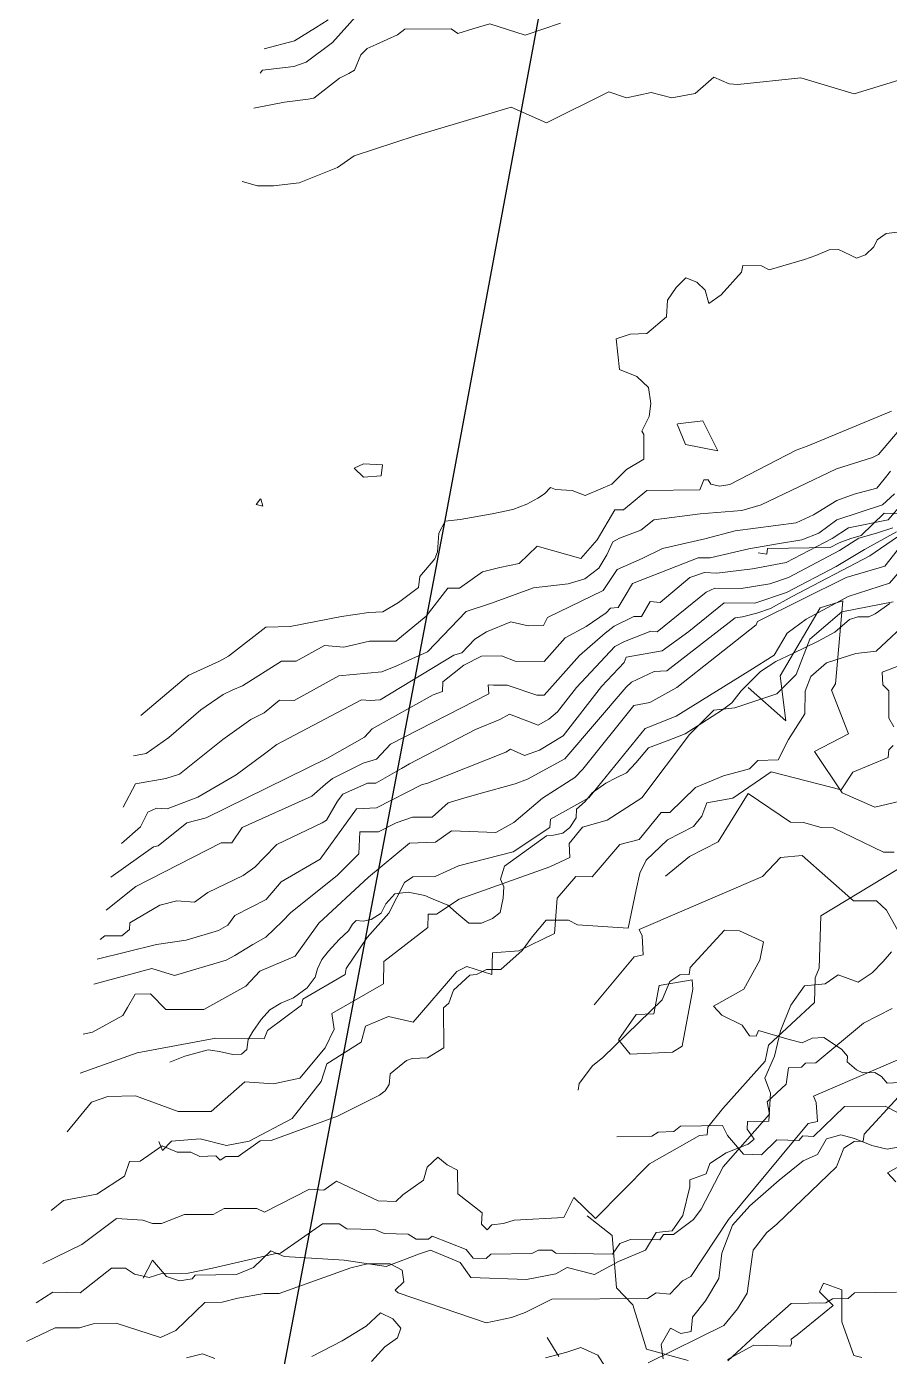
# Model space of a CAD drawing. Header units: metres. Extents: x 683 to 917, y -108 to 80.
# Drawn here: x 692.8 to 719.66, y 1.38 to 42.76 of the extents above; entities that cross this region are included whole.
import ezdxf

# ---------------------------------------------------------------- set-up
doc = ezdxf.new("R2010")
doc.units = ezdxf.units.M
doc.layers.add('Cadastre with houses', color=6, linetype='Continuous')
doc.layers.add('Landslide2025', color=21, linetype='Continuous')
doc.layers.add('Landslide 2022', color=120, linetype='Continuous', true_color=0x00ffbe)

msp = doc.modelspace()

# ---------------------------------------------------------------- linework, layer by layer
at = {"lineweight": 0}
for points, elevation in [([(703.133, 43.169), (702.326, 42.271), (701.504, 41.662), (701.123, 41.525), (700.149, 41.403), (700.073, 41.312)], 46), ([(699.875, 40.229), (700.834, 40.412), (701.565, 40.503), (701.748, 40.537), (702.547, 41.154), (702.832, 41.302), (703.015, 41.405), (703.209, 41.884), (703.403, 42.079), (703.688, 42.204), (704.031, 42.364), (704.351, 42.512), (704.579, 42.684), (706.017, 42.695), (706.223, 42.547), (706.691, 42.695), (707.228, 42.855), (708.324, 42.501), (709.42, 42.866)], 45.5), ([(700.195, 42.073), (701.139, 42.316), (701.793, 42.727), (702.189, 42.971)], 46.5), ([(720.094, 41.142), (718.565, 40.674), (716.909, 41.165), (714.945, 40.96), (714.671, 40.983), (714.192, 41.188), (713.621, 40.686), (712.89, 40.549), (712.251, 40.709), (711.475, 40.549), (710.927, 40.731), (708.986, 39.772), (707.89, 40.252), (704.899, 39.361), (703.003, 38.745), (702.478, 38.379), (701.291, 37.9), (700.492, 37.809), (699.989, 37.809), (699.51, 37.946)], 45), ([(696.362, 21.321), (697.711, 22.465), (697.852, 22.58), (698.469, 22.863), (698.803, 23.017), (699.085, 23.171), (700.254, 24.07), (701.012, 24.096), (702.605, 24.404), (703.452, 24.532), (703.889, 24.545), (704.377, 24.841), (705.006, 25.303), (705.045, 25.65), (705.507, 26.202), (705.597, 26.42), (705.636, 26.998), (705.828, 27.371), (706.304, 27.422), (707.293, 27.602), (707.935, 27.73), (708.371, 27.897), (708.718, 28.09), (708.924, 28.219), (709.116, 28.424), (709.271, 28.36), (709.784, 28.321), (710.195, 28.167), (710.683, 28.373), (711.017, 28.527), (711.48, 28.976), (712.019, 29.297), (712.019, 30.068), (711.955, 30.171), (712.186, 30.633), (712.237, 31.031), (712.16, 31.532), (711.801, 31.879), (711.261, 32.097), (711.159, 33.048), (711.595, 33.189), (712.109, 33.215), (712.719, 33.735), (712.758, 34.249), (713.027, 34.647), (713.323, 34.942), (713.67, 34.814), (713.926, 34.557), (714.042, 34.146), (714.427, 34.416), (715.057, 35.122), (715.095, 35.328), (715.686, 35.315), (715.917, 35.199), (717.022, 35.52), (717.369, 35.636), (717.792, 35.816), (718.075, 35.829), (718.435, 35.662), (718.64, 35.559), (718.923, 35.662), (719.18, 35.906), (719.282, 36.124), (719.565, 36.329), (720.181, 36.394)], 44.5), ([(695.804, 18.473), (696.189, 19.193), (697.14, 19.36), (697.563, 19.501), (698.912, 20.58), (699.785, 21.196), (700.196, 21.402), (700.672, 21.8), (701.134, 21.787), (702.521, 22.558), (703.857, 22.686), (704.345, 22.879), (704.705, 23.046), (705.283, 23.303), (706.49, 24.561), (707.273, 24.818), (708.583, 25.293), (709.662, 25.422), (710.176, 25.576), (710.613, 25.91), (710.87, 26.321), (711.049, 26.732), (711.255, 26.847), (711.923, 27.092), (712.334, 27.413), (713.772, 27.599), (715.07, 27.702), (715.673, 27.881), (718.011, 28.999), (719.141, 29.358), (719.321, 29.448), (720.438, 30.758)], 43.5), ([(719.732, 30.8), (717.099, 29.708), (716.765, 29.58), (714.697, 28.514), (714.376, 28.463), (714.106, 28.527), (714.016, 28.655), (713.888, 28.655), (713.759, 28.347), (712.115, 28.321), (711.383, 27.724), (711.114, 27.724), (710.561, 26.786), (710.06, 26.208), (708.699, 26.594), (708.134, 26.054), (707.53, 25.926), (706.991, 25.797), (706.284, 25.284), (705.912, 25.284), (705.244, 24.41), (704.294, 23.64), (703.478, 23.633), (702.682, 23.453), (702.078, 23.505), (701.192, 23.017), (700.742, 23.017), (699.522, 22.246), (699.227, 22.118), (698.918, 21.976), (698.231, 21.495), (697.229, 20.634), (696.529, 20.14), (696.125, 20.069)], 44), ([(713.058, 30.389), (713.312, 29.76), (714.326, 29.557), (713.854, 30.491), (713.068, 30.399)], 44.1), ([(703.004, 29.018), (703.29, 28.745), (703.838, 28.786), (703.879, 29.12), (703.29, 29.151), (703.004, 29.019)], 44.6), ([(719.693, 28.928), (719.501, 28.684), (719.27, 28.402), (718.563, 28.209), (718.024, 28.016), (717.304, 27.567), (716.765, 27.323), (714.864, 27.066), (713.914, 26.822), (712.604, 26.526), (711.961, 26.205), (711.191, 25.871), (710.754, 25.216), (709.02, 24.369), (708.892, 24.125), (708.416, 24.112), (707.877, 24.24), (707.119, 23.932), (706.76, 23.701), (706.349, 23.277), (706.105, 23.2), (703.805, 21.813), (703.497, 21.787), (703.228, 21.813), (700.595, 20.426), (700.209, 20.13), (699.323, 19.475), (698.128, 18.782), (697.178, 18.422), (696.844, 18.435), (696.574, 18.319), (696.343, 17.857), (695.752, 17.343)], 43), ([(695.425, 16.287), (696.748, 17.237), (696.902, 17.263), (697.788, 17.982), (698.392, 18.136), (702.168, 19.998), (703.324, 20.654), (703.555, 20.91), (705.456, 21.964), (705.751, 22.066), (705.764, 22.375), (706.419, 22.888), (706.959, 23.171), (707.588, 23.184), (708.012, 23.017), (708.911, 23.004), (709.566, 23.736), (710.227, 24.096), (710.844, 24.52), (710.985, 24.661), (711.216, 24.686), (711.409, 24.995), (711.666, 25.431), (713.708, 26.228), (714.081, 26.228), (715.288, 26.51), (716.174, 26.664), (716.932, 26.793), (717.471, 26.998), (718.024, 27.409), (719.449, 27.885), (719.822, 28.219)], 42.5), ([(720.092, 27.955), (719.62, 27.416), (718.386, 27.165), (717.876, 26.828), (716.45, 26.086), (715.4, 25.884), (714.293, 25.749), (713.907, 25.769), (713.454, 25.614), (712.53, 24.844), (712.212, 24.873), (711.942, 24.401), (711.711, 24.401), (711.094, 24.102), (710.815, 23.89), (710.016, 23.187), (708.917, 21.954), (708.686, 21.954), (707.761, 22.272), (707.338, 22.272), (707.171, 22.278), (707.196, 21.996), (704.127, 20.429), (703.69, 19.966), (703.279, 19.838), (702.328, 19.363), (702.11, 19.183), (701.686, 18.81), (699.516, 17.834), (699.195, 17.359), (698.861, 17.359), (696.202, 15.998), (695.277, 15.266)], 42), ([(700.088, 28.07), (699.951, 27.887), (700.159, 27.842), (700.09, 28.069)], 44.6), ([(694.994, 13.742), (696.847, 14.193), (697.773, 14.327), (698.773, 14.632), (699.066, 14.803), (699.285, 15.096), (700.26, 15.595), (700.724, 16.144), (701.943, 16.851), (703.077, 18.424), (703.698, 18.448), (705.113, 19.18), (705.259, 19.204), (707.722, 20.179), (707.868, 20.277), (708.307, 20.082), (708.77, 20.24), (709.502, 20.692), (710.697, 22.228), (711.404, 22.971), (711.465, 23.142), (712.592, 23.331), (713.421, 23.941), (714.519, 24.831), (715.47, 24.818), (716.457, 25.148), (718.005, 25.964), (718.891, 26.488), (719.88, 27.04)], 41), ([(695.093, 14.354), (695.234, 14.462), (695.765, 14.462), (696.004, 14.668), (696.014, 14.874), (696.946, 15.416), (697.477, 15.557), (698.03, 15.513), (698.442, 15.817), (699.547, 16.348), (699.905, 16.608), (700.187, 16.89), (700.588, 17.312), (702.007, 17.984), (702.137, 18.071), (702.484, 18.656), (702.647, 18.873), (703.416, 19.22), (703.676, 19.22), (704.478, 19.675), (704.727, 19.816), (706.776, 20.889), (707.534, 21.203), (707.838, 21.365), (708.726, 21.019), (709.062, 21.214), (709.333, 21.441), (709.918, 22.2), (711.11, 23.468), (711.414, 23.63), (712.237, 23.945), (712.432, 23.923), (713.96, 25.158), (714.231, 25.288), (715.044, 25.278), (715.944, 25.418), (716.518, 25.614), (718.111, 26.459), (718.707, 26.838), (719.26, 27.001), (719.77, 27.169)], 41.5), ([(694.473, 10.187), (696.244, 10.827), (698.695, 11.28), (700.2, 11.26), (700.299, 11.516), (701.362, 12.313), (701.401, 12.5), (702.72, 13.267), (702.749, 13.454), (703.408, 14.419), (704.078, 15.167), (704.57, 16.131), (704.826, 16.298), (705.524, 16.318), (706.252, 16.643), (707.945, 17.076), (709.096, 17.834), (709.116, 18.099), (710.307, 18.759), (712.058, 20.914), (713.021, 21.299), (715.32, 22.725), (716.078, 23.2), (716.476, 23.881), (717.067, 24.317), (718.377, 25.024), (719.661, 25.447), (720.663, 26.591)], 39.5), ([(719.918, 26.886), (719.058, 26.295), (716.634, 25.032), (715.963, 24.654), (715.537, 24.508), (715.085, 24.398), (714.866, 24.361), (712.733, 22.715), (712.342, 22.691), (711.635, 22.362), (711.465, 22.203), (709.563, 19.972), (708.392, 19.338), (708.014, 19.192), (706.881, 18.887), (706.344, 18.729), (705.93, 18.607), (705.43, 18.156), (704.82, 18.156), (704.308, 17.985), (703.759, 17.705), (703.174, 17.705), (703.15, 17.022), (702.479, 16.351), (701.016, 15.181), (700.773, 14.925), (700.248, 14.425), (699.846, 14.193), (699.285, 13.852), (699.017, 13.706), (697.408, 13.23), (696.7, 13.45), (694.896, 12.962)], 40.5), ([(694.561, 11.401), (694.849, 11.469), (695.796, 11.991), (695.947, 12.238), (696.18, 12.649), (696.66, 12.663), (697.14, 12.169), (698.319, 12.169), (699.622, 12.896), (700.061, 13.362), (701.159, 13.829), (701.899, 14.857), (703.449, 16.297), (704.725, 17.353), (705.534, 17.381), (706.028, 17.737), (707.413, 17.683), (707.975, 17.998), (708.867, 18.752), (709.868, 19.397), (710.115, 19.658), (711.706, 21.633), (712.2, 21.729), (713.05, 22.195), (715.519, 24.143), (715.56, 24.252), (718.313, 25.614), (719.52, 25.974), (719.905, 26.462)], 40), ([(719.784, 24.86), (718.179, 24.545), (717.186, 23.699), (716.762, 22.597), (716.162, 21.996), (714.853, 21.563), (714.194, 21.485), (713.436, 20.737), (711.96, 18.759), (710.878, 18.07), (710.11, 17.853), (709.697, 17.342), (709.716, 16.909), (709.087, 16.613), (706.272, 15.61), (705.564, 15.137), (705.308, 15.137), (705.288, 14.724), (703.92, 13.671), (703.91, 12.972), (702.306, 12.047), (702.375, 11.565), (702.1, 10.984), (701.312, 10.04), (700.486, 9.863), (699.6, 9.922), (698.547, 8.997), (697.524, 8.997), (696.195, 9.489), (695.329, 9.469), (694.827, 9.292), (694.06, 8.367)], 39), ([(719.801, 20.973), (719.643, 21.245), (719.643, 22.095), (719.459, 22.279), (719.442, 22.674), (720.616, 23.12)], 38.5), ([(693.568, 5.915), (693.953, 6.231), (694.988, 6.424), (695.847, 6.984), (696.004, 7.44), (696.337, 7.458), (697.021, 7.931), (697.494, 7.738), (697.915, 7.729), (698.195, 7.598), (698.695, 7.616), (698.826, 7.484), (699.002, 7.598), (699.387, 7.598), (700.071, 8.084), (700.413, 8.093), (702.481, 8.856), (703.787, 9.504), (703.962, 9.644), (704.094, 9.837), (704.12, 10.17), (704.628, 10.591), (704.804, 10.652), (705.286, 10.67), (705.794, 10.985), (705.776, 12.221), (705.952, 12.37), (706.092, 12.773), (706.6, 13.247), (706.811, 13.264), (707.117, 13.422), (707.564, 13.422), (708.23, 14.009), (708.546, 14.438), (708.975, 14.956), (709.676, 14.956), (709.957, 14.807), (711.53, 14.706), (711.784, 15.898), (711.889, 16.415), (712.087, 16.822), (712.753, 17.453), (713.559, 17.874), (713.822, 18.19), (713.98, 18.61), (714.786, 18.75), (715.978, 19.574), (718.165, 19.005), (718.52, 19.557), (719.624, 20.012), (719.643, 20.255), (719.775, 20.395)], 38.5), ([(720.684, 17.002), (717.529, 15.091), (717.477, 13.461), (717.354, 13.163), (717.336, 12.392), (715.899, 11.06), (715.794, 10.569), (714.479, 9.097), (714.015, 8.509), (713.988, 8.273), (713.752, 8.247), (712.192, 7.37), (710.509, 5.67), (709.843, 6.318), (709.527, 5.705), (707.985, 5.617), (707.652, 5.512), (707.284, 5.477), (707.144, 5.319), (706.968, 5.495), (706.986, 5.845), (706.232, 6.441), (706.215, 7.177), (705.899, 7.335), (705.601, 7.58), (705.268, 7.265), (705.163, 6.862), (704.514, 6.406), (704.295, 6.196), (703.752, 6.222), (702.446, 6.827), (702.052, 6.546), (701.613, 6.581), (700.211, 5.871), (699.966, 5.985), (698.949, 5.977), (698.607, 5.793), (697.722, 5.793), (697.003, 5.512), (696.723, 5.512), (696.416, 5.617), (695.601, 5.67), (694.523, 4.864), (693.305, 4.268)], 38), ([(712.494, 12.918), (713.52, 13.093), (713.546, 12.804), (713.213, 11.034), (712.915, 10.841), (711.591, 10.788), (711.232, 11.226), (711.784, 12.015), (712.328, 12.041), (712.494, 12.918)], 38.1), ([(693.099, 3.041), (693.616, 3.374), (694.466, 3.356), (695.448, 4.119), (695.877, 4.127), (696.166, 3.935), (696.622, 3.829), (697.008, 3.961), (697.832, 3.97), (698.585, 4.127), (700.522, 4.574), (700.706, 4.592), (702.012, 5.503), (702.529, 5.503), (702.775, 5.346), (703.642, 5.328), (703.932, 5.205), (704.676, 5.179), (704.935, 5.026), (705.316, 5.03), (705.424, 5.12), (706.484, 4.699), (706.703, 4.436), (707.106, 4.419), (707.255, 4.559), (708.526, 4.577), (708.737, 4.682), (709.157, 4.682), (709.28, 4.594), (711.046, 4.563), (711.274, 4.888), (711.607, 5.019), (712.518, 5.01), (712.632, 5.168), (712.939, 5.168), (713.561, 5.641), (713.798, 5.957), (714.49, 7.272), (715.928, 8.919), (715.857, 9.305), (716.453, 9.848), (716.524, 10.357), (716.927, 10.374), (717.054, 10.506), (717.369, 10.514), (718.859, 11.75), (719.753, 12.206)], 37.5), ([(692.801, 1.843), (693.688, 2.269), (694.451, 2.269), (694.877, 2.393), (695.587, 2.411), (696.971, 1.967), (697.45, 2.18), (698.354, 3.05), (698.887, 3.067), (699.383, 3.192), (700.199, 3.334), (700.661, 3.334), (702.896, 4.132), (703.411, 4.256), (704.12, 4.256), (704.497, 4.061), (704.546, 3.697), (704.28, 3.44), (704.373, 3.351), (707.114, 2.42), (707.895, 2.588), (708.321, 2.748), (709.154, 3.156), (712.135, 3.174), (712.401, 3.351), (712.827, 3.316), (713.217, 3.724), (713.483, 3.866), (714.654, 5.64), (717.138, 8.621), (717.422, 8.691), (717.387, 9.277), (717.298, 9.472), (721.13, 11.122)], 37), ([(712.156, 1.18), (714.513, 2.337), (714.932, 2.857), (715.236, 3.349), (715.395, 4.477), (715.424, 4.679), (715.843, 5.229), (716.161, 5.489), (718.012, 7.282), (718.244, 7.861), (718.562, 8.063), (718.851, 8.077), (718.88, 8.294), (719.95, 9.451)], 36.5), ([(720.557, 7.615), (719.603, 7.094), (719.863, 6.805)], 36.5), ([(714.631, 1.236), (715.621, 2.152), (716.6, 3.024), (717.685, 3.045), (717.887, 3.173), (718.377, 3.184), (718.579, 3.354), (719.888, 3.375)], 36)]:
    msp.add_lwpolyline(points, dxfattribs=dict(at, elevation=elevation))
at = {"layer": 'Cadastre with houses'}
for p, q in [((711.617, 58.522, 56.1), (705.818, 27.391, 46.6)), ((705.818, 27.391, 46.6), (700.376, -1.206, 38.1))]:
    msp.add_line(p, q, dxfattribs=at)
at = {"layer": 'Landslide 2022', "lineweight": 0}
for points, elevation in [([(715.581, 26.381), (715.844, 26.346), (715.87, 26.521), (717.816, 26.547), (718.096, 26.696), (718.464, 26.828), (718.78, 26.924), (719.499, 27.616), (720.498, 27.581)], 41), ([(721.1, 18.912), (719.207, 18.474), (718.191, 18.912), (717.332, 20.201), (718.392, 20.753), (717.858, 22.111), (717.989, 22.313), (718.208, 24.89), (717.507, 24.679), (716.263, 22.558), (716.438, 21.156), (715.264, 22.19)], 40.5), ([(712.693, 16.32), (713.438, 16.938), (714.332, 17.394), (715.27, 18.893), (716.585, 18.007), (716.988, 17.99), (717.54, 17.841), (717.917, 17.823), (719.477, 17.07), (719.81, 17.07)], 40), ([(710.475, 12.318), (711.717, 13.809), (712.001, 13.88), (711.966, 14.465), (711.877, 14.66), (715.709, 16.31), (716.277, 16.905), (716.951, 16.967), (718.548, 15.556), (719.266, 15.556), (719.577, 15.264), (719.923, 14.634)], 39.5), ([(709.974, 9.665), (710.003, 9.868), (710.422, 10.417), (710.741, 10.677), (712.591, 12.47), (712.823, 13.049), (713.141, 13.251), (713.43, 13.266), (713.459, 13.483), (714.529, 14.639), (714.992, 14.625), (715.744, 14.278), (715.628, 13.714), (715.136, 12.803), (714.182, 12.282), (714.442, 11.993), (715.078, 11.69), (715.31, 11.357), (715.512, 11.342), (715.584, 11.516), (716.539, 11.241), (716.944, 11.14), (717.262, 11.285), (717.623, 11.299), (718.173, 10.938), (718.361, 10.721), (718.346, 10.547), (718.635, 10.301), (718.838, 10.2), (719.214, 10.215), (719.416, 10.085), (719.59, 9.882), (720.175, 9.911)], 39), ([(711.179, 8.212), (712.264, 8.234), (712.466, 8.361), (712.956, 8.372), (713.158, 8.542), (714.467, 8.564), (714.627, 8.255), (715.116, 7.67), (715.68, 7.648), (716.159, 8.117), (716.84, 8.095), (716.968, 8.244), (717.297, 8.223), (718.266, 9.159), (719.532, 9.17), (720.298, 8.776)], 38.5), ([(713.393, 1.249), (712.101, 1.598), (711.671, 2.983), (711.17, 3.507), (711.031, 5.136), (710.251, 5.752)], 38), ([(718.803, 1.342), (718.559, 1.401), (718.186, 2.448), (718.186, 3.448), (717.616, 3.658), (717.488, 3.39), (717.907, 2.96), (716.79, 2.052), (716.604, 1.913), (716.616, 1.785), (716.581, 1.691), (715.44, 1.726), (714.626, 1.284)], 38), ([(709.375, 1.372), (709.009, 1.968)], 37.5)]:
    msp.add_lwpolyline(points, dxfattribs=dict(at, elevation=elevation))
at = {"layer": 'Landslide2025', "lineweight": 0}
for points, elevation in [([(719.673, 24.813), (719.215, 24.491), (719.02, 24.393), (718.679, 24.393), (718.425, 24.315), (717.967, 23.916), (717.441, 23.633), (716.652, 23.253), (716.125, 23.009), (715.648, 22.698), (715.043, 22.093), (714.761, 21.713), (714.468, 21.499), (713.825, 21.08), (713.308, 20.748), (712.743, 20.534), (712.168, 20.319), (711.768, 19.851), (711.476, 19.54), (711.154, 19.384), (710.833, 19.218), (710.414, 18.916), (710.19, 18.643), (709.926, 18.409), (709.907, 18.136), (709.712, 17.834), (709.498, 17.658), (709.205, 17.6), (708.991, 17.581), (707.675, 16.635), (707.558, 16.235), (707.655, 15.992), (707.636, 15.641), (707.548, 15.193), (707.305, 15.007), (706.963, 14.861), (706.574, 14.861), (706.262, 15.115), (705.92, 15.417), (705.462, 15.612), (705.199, 15.719), (704.683, 15.826), (704.264, 15.777), (703.981, 15.465), (703.844, 15.173), (703.533, 14.978), (703.279, 14.92), (703.065, 14.939), (702.948, 14.832), (702.821, 14.618), (702.529, 14.354), (702.197, 13.984), (701.993, 13.731), (701.856, 13.438), (701.788, 13.185), (701.534, 12.853), (701.115, 12.541), (700.716, 12.366), (700.375, 12.161), (700.102, 11.859), (699.848, 11.489), (699.702, 11.235), (699.653, 10.924), (699.497, 10.787), (699.225, 10.768), (698.805, 10.865), (698.455, 10.914), (697.724, 10.719), (697.265, 10.534)], 40), ([(696.919, 8.063), (697.036, 7.79), (697.309, 8.073), (698.206, 8.151), (699.025, 7.936), (699.726, 8.073), (701.072, 8.784), (701.968, 9.934), (702.153, 10.48), (703.216, 11.153), (703.352, 11.659), (704.073, 11.952), (704.834, 11.776), (706.198, 13.355), (706.51, 13.511), (707.29, 13.258), (707.309, 13.94), (708.128, 13.999), (709.239, 14.544), (709.317, 15.636), (709.902, 16.318), (710.409, 16.299), (711.267, 17.312), (711.871, 17.468), (712.553, 18.307), (712.826, 18.307), (713.625, 19.086), (714.493, 19.447), (715.311, 19.661), (715.565, 19.925), (716.198, 19.944), (716.52, 20.578), (717.027, 21.377), (717.037, 22.079), (717.212, 22.537), (717.709, 22.966), (718.616, 23.258), (719.249, 23.326), (720.36, 24.359)], 39), ([(696.432, 3.808), (696.724, 4.374), (697.153, 3.867), (697.563, 3.73), (697.953, 3.789), (698.05, 3.906), (699.337, 3.925), (699.863, 4.14), (700.409, 4.666), (700.818, 4.491), (702.689, 4.374), (703.996, 4.179), (705.029, 4.569), (705.38, 4.686), (706.296, 4.296), (706.627, 3.828), (708.362, 3.769), (709.278, 3.945), (709.629, 4.14), (710.487, 3.925), (711.228, 4.335), (712.066, 4.686), (712.397, 5.231), (712.904, 5.29), (713.235, 5.758), (713.45, 6.654), (713.45, 6.869), (713.957, 7.064), (714.074, 7.376), (714.58, 7.717), (715.263, 7.98), (715.448, 8.136), (715.233, 8.448), (715.243, 8.692), (715.906, 8.701), (715.964, 9.569), (715.789, 10.037), (716.081, 10.719), (716.276, 11.508), (716.598, 12.308), (717.017, 12.912), (717.66, 12.97), (718.07, 13.253), (718.694, 13.029), (719.122, 13.311), (719.473, 13.672), (719.727, 13.964)], 38), ([(712.616, 1.301), (712.558, 1.749), (712.85, 2.256), (713.172, 2.091), (713.494, 2.149), (713.533, 2.597), (713.942, 3.104), (714.351, 3.806), (714.449, 4.586), (714.78, 5.463), (715.316, 6.067), (716.232, 6.866), (716.973, 7.461), (717.422, 7.656), (717.704, 8.153), (718.153, 8.27), (718.581, 8.163), (719.117, 7.939), (719.595, 7.822), (720.102, 7.919)], 37), ([(701.681, 1.369), (702.626, 1.866), (703.377, 2.315), (703.815, 2.734), (704.205, 2.549), (704.449, 2.256), (704.351, 1.954), (703.952, 1.671), (703.542, 1.223)], 37), ([(697.782, 1.33), (698.279, 1.457), (698.659, 1.311)], 37), ([(708.952, 1.33), (709.624, 1.506), (710.053, 1.652), (710.589, 1.418), (710.804, 1.077)], 37)]:
    msp.add_lwpolyline(points, dxfattribs=dict(at, elevation=elevation))

doc.saveas('drawing.dxf')
